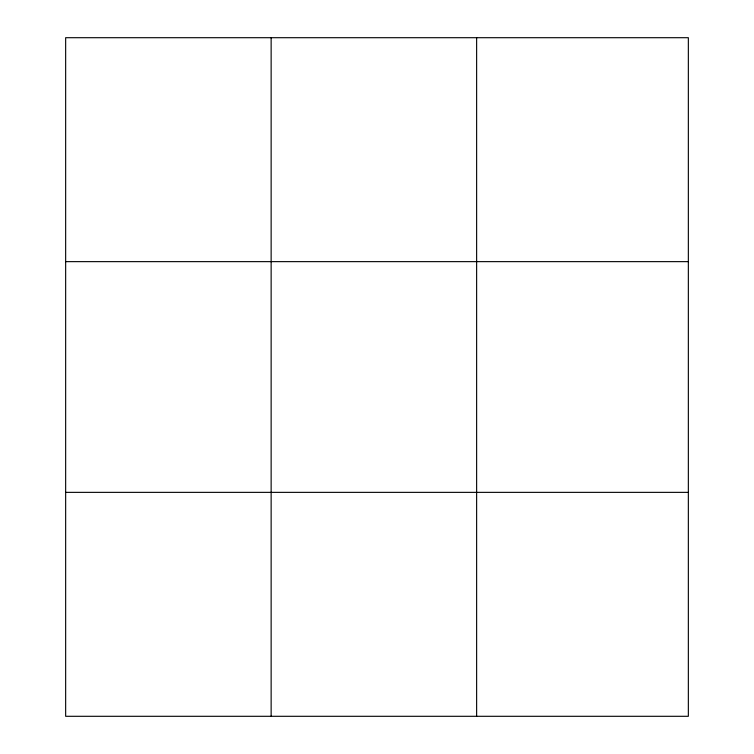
<?xml version="1.0" encoding="UTF-8"?>
<svg xmlns="http://www.w3.org/2000/svg" width="754" height="754" viewBox="0 0 754 754"><rect width="100%" height="100%" fill="white"/><g stroke="black" fill="none" stroke-linecap="round" stroke-linejoin="round"><path stroke-width="1.13" d="M271.138 716.3L271.138 37.7M476.632 716.3L476.632 37.7M688.345 492.362L688.345 716.3L65.655 716.3L65.655 37.7L688.345 37.7L688.345 492.362L65.655 492.362M65.655 261.638L688.345 261.638"/></g></svg>
